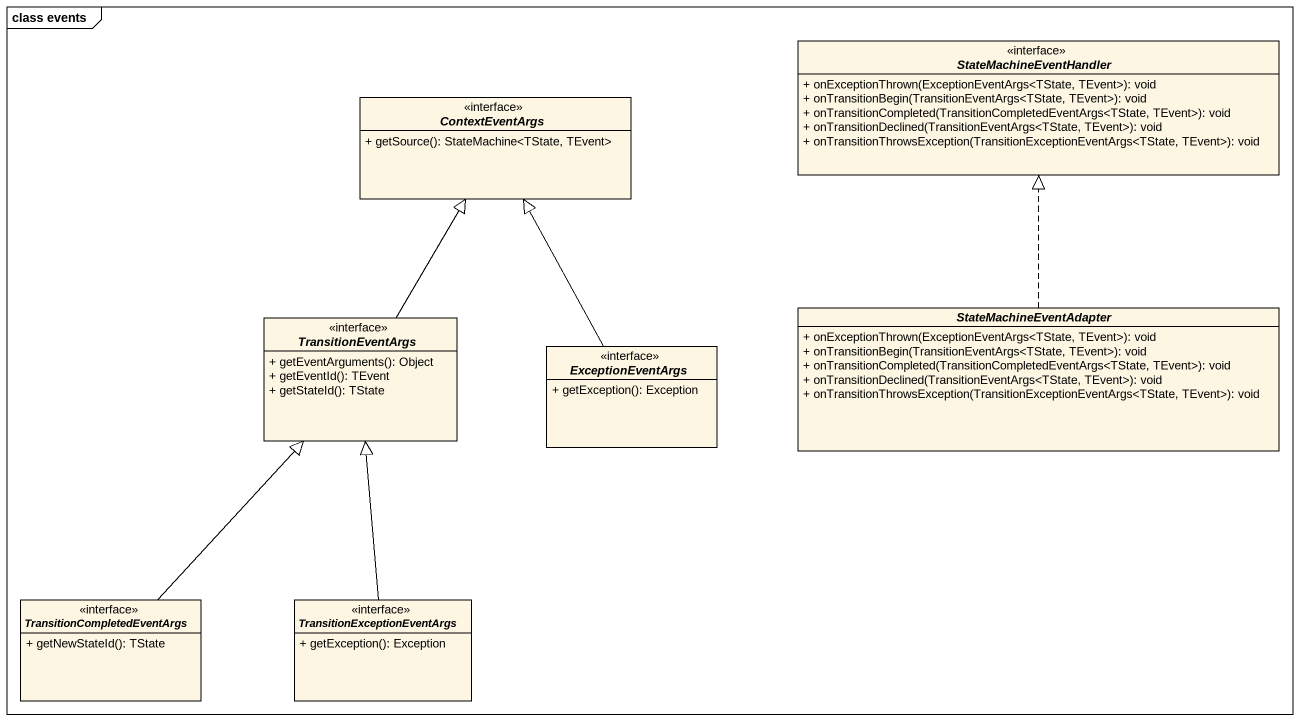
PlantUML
@startuml
mainframe class events
hide circle
hide empty members
skinparam classAttributeIconSize 0
interface StateMachineEventHandler <<interface>> {
  + onExceptionThrown(ExceptionEventArgs<TState, TEvent>): void
  + onTransitionBegin(TransitionEventArgs<TState, TEvent>): void
  + onTransitionCompleted(TransitionCompletedEventArgs<TState, TEvent>): void
  + onTransitionDeclined(TransitionEventArgs<TState, TEvent>): void
  + onTransitionThrowsException(TransitionExceptionEventArgs<TState, TEvent>): void
}
interface ContextEventArgs <<interface>> {
  + getSource(): StateMachine<TState, TEvent>
}
interface TransitionEventArgs <<interface>> {
  + getEventArguments(): Object
  + getEventId(): TEvent
  + getStateId(): TState
}
interface ExceptionEventArgs <<interface>> {
  + getException(): Exception
}
abstract class StateMachineEventAdapter {
  + onExceptionThrown(ExceptionEventArgs<TState, TEvent>): void
  + onTransitionBegin(TransitionEventArgs<TState, TEvent>): void
  + onTransitionCompleted(TransitionCompletedEventArgs<TState, TEvent>): void
  + onTransitionDeclined(TransitionEventArgs<TState, TEvent>): void
  + onTransitionThrowsException(TransitionExceptionEventArgs<TState, TEvent>): void
}
interface TransitionCompletedEventArgs <<interface>> {
  + getNewStateId(): TState
}
interface TransitionExceptionEventArgs <<interface>> {
  + getException(): Exception
}
TransitionEventArgs -up-|> ContextEventArgs
ExceptionEventArgs -up-|> ContextEventArgs
StateMachineEventAdapter .up.|> StateMachineEventHandler
TransitionCompletedEventArgs -up-|> TransitionEventArgs
TransitionExceptionEventArgs -up-|> TransitionEventArgs
@enduml
